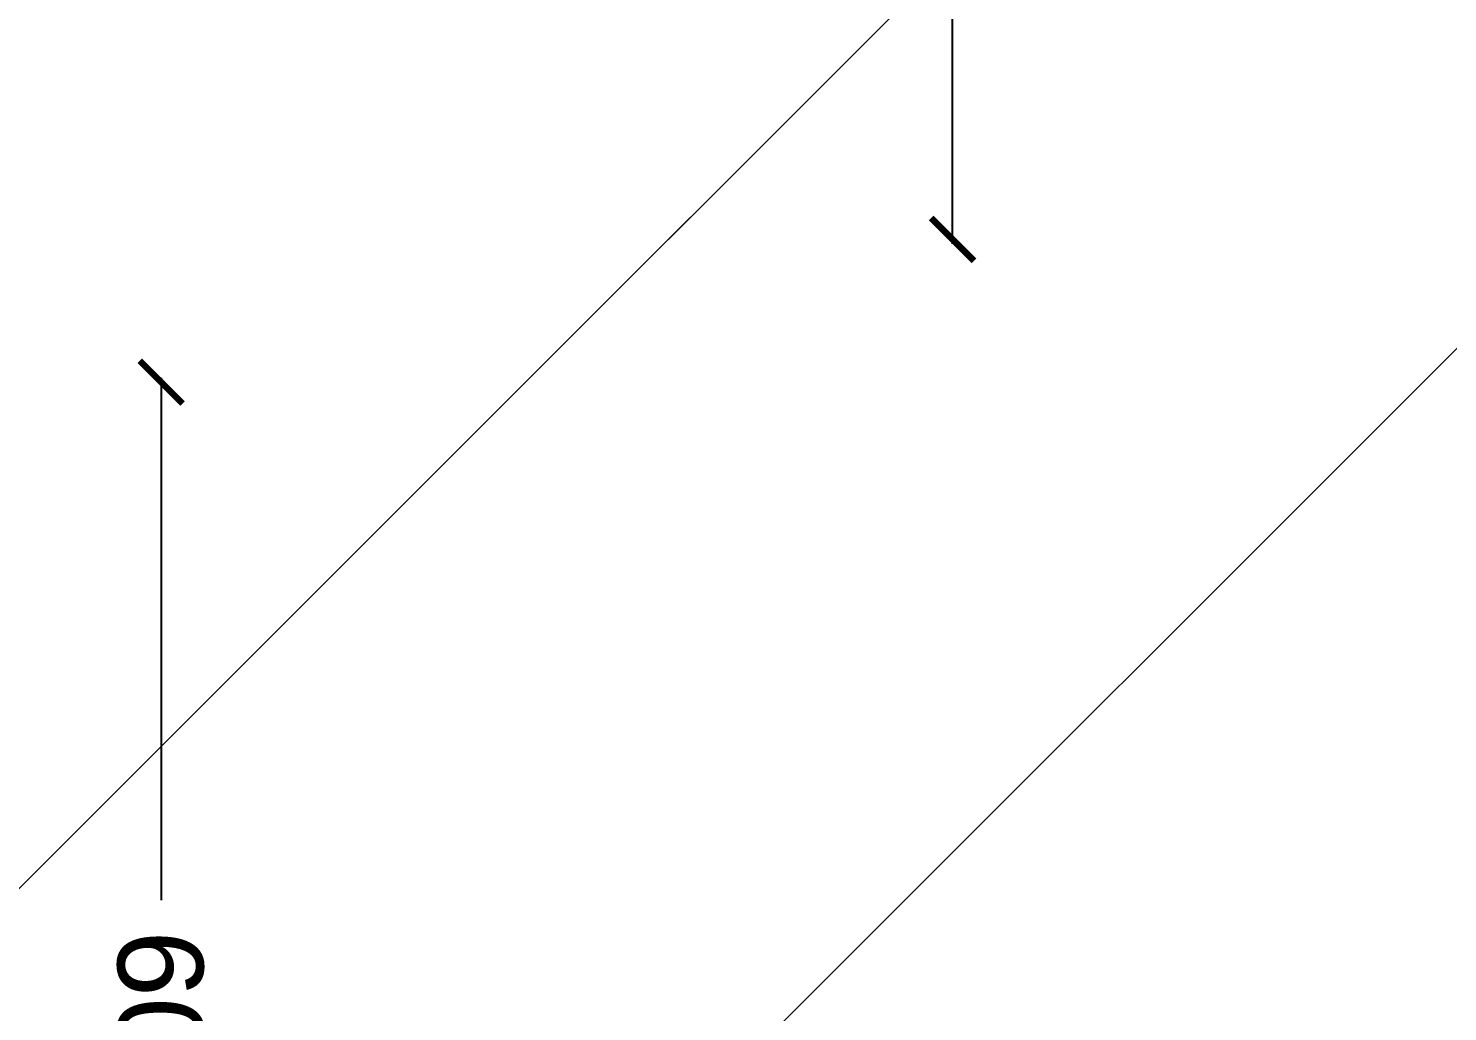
# Model space of a CAD drawing. Header units: millimetres. Extents: x 1464389 to 1998638, y -29162 to 256806.
# Drawn here: x 1720572 to 1721567, y 202593 to 203282 of the extents above; entities that cross this region are included whole.
import ezdxf

# ---------------------------------------------------------------- set-up
doc = ezdxf.new("R2010")
doc.units = ezdxf.units.MM
doc.header["$LTSCALE"] = 15
doc.header["$PDMODE"] = 35
doc.layers.get('0').update_dxf_attribs({"lineweight": 5})
doc.layers.add('dimension', color=1, linetype='Continuous', lineweight=25)
doc.styles.add('ARIAL', font='arial.ttf')
doc.dimstyles.new('SC-25', dxfattribs={"dimtxt": 60, "dimasz": 30, "dimexe": 0, "dimexo": 0, "dimgap": 25, "dimtad": 0, "dimdec": 0, "dimzin": 0, "dimdsep": 46, "dimtxsty": 'ARIAL', "dimblk": 'ARCHTICK', "dimcen": 0.09, "dimdle": 3, "dimclrd": 251, "dimclre": 251, "dimclrt": 1, "dimadec": 0, "dimazin": 0, "dimtfac": 1, "dimtdec": 0, "dimtofl": 0, "dimtmove": 0, "dimatfit": 2, "dimfxl": 100, "dimtolj": 1, "dimtzin": 0, "dimarcsym": 0})
pattern_1 = [(45, (845976.2, -70323.26), (-314.30896, 314.30896), [])]

# ---------------------------------------------------------------- blocks, each defined once
blk = doc.blocks.new('_ArchTick')
at = {"color": 0, "linetype": 'ByBlock', "const_width": 0.15}
blk.add_lwpolyline([(-0.5, -0.5), (0.5, 0.5)], dxfattribs=at)
blk = doc.blocks.new('*D1195')
at = {"color": 251, "lineweight": -2, "ltscale": 0.25, "transparency": 16777216}
for p, q in [((1721219.83, 204691.35), (1721219.83, 204022.77)), ((1721219.83, 204688.35), (1721219.83, 204688.35)), ((1721219.83, 203130.91), (1721219.83, 203799.49)), ((1721219.83, 203133.91), (1721219.83, 203133.91))]:
    blk.add_line(p, q, dxfattribs=at)
at = {"layer": 'Defpoints', "color": 0, "ltscale": 0.25, "transparency": 16777216}
for p in [(1721219.83, 204688.35), (1721219.83, 204688.35), (1721219.83, 203133.91)]:
    blk.add_point(p, dxfattribs=at)
at = {"color": 251, "lineweight": -2, "ltscale": 0.25, "transparency": 16777216, "xscale": 30, "yscale": 30, "zscale": 30}
for p, rotation in [((1721219.83, 204688.35), 90), ((1721219.83, 203133.91), 270)]:
    blk.add_blockref('_ArchTick', p, dxfattribs=dict(at, rotation=rotation))
at = {"color": 1, "ltscale": 0.25, "transparency": 16777216, "insert": (1721219.83, 203911.13), "char_height": 60, "attachment_point": 5, "rotation": 90, "style": 'ARIAL'}
blk.add_mtext('\\A1;1554', dxfattribs=at)
blk = doc.blocks.new('*D947')
at = {"layer": 'Defpoints', "color": 0, "ltscale": 0.25, "transparency": 16777216}
for p in [(1720665.34, 203033.91), (1720665.34, 203033.91), (1720665.34, 202125.05)]:
    blk.add_point(p, dxfattribs=at)
at = {"layer": 'dimension', "color": 251, "lineweight": -2, "ltscale": 0.25, "transparency": 16777216}
for p, q in [((1720665.34, 203036.91), (1720665.34, 202670.82)), ((1720665.34, 203033.91), (1720665.34, 203033.91)), ((1720665.34, 202122.05), (1720665.34, 202488.13)), ((1720665.34, 202125.05), (1720665.34, 202125.05))]:
    blk.add_line(p, q, dxfattribs=at)
at = {"layer": 'dimension', "color": 251, "lineweight": -2, "ltscale": 0.25, "transparency": 16777216, "xscale": 30, "yscale": 30, "zscale": 30}
for p, rotation in [((1720665.34, 203033.91), 90), ((1720665.34, 202125.05), 270)]:
    blk.add_blockref('_ArchTick', p, dxfattribs=dict(at, rotation=rotation))
at = {"layer": 'dimension', "color": 1, "ltscale": 0.25, "transparency": 16777216, "insert": (1720665.34, 202579.48), "char_height": 60, "attachment_point": 5, "rotation": 90, "style": 'ARIAL'}
blk.add_mtext('\\A1;909', dxfattribs=at)

msp = doc.modelspace()

# ---------------------------------------------------------------- hatches: boundary and pattern name
at = {"true_color": 0x636466}
h = msp.add_hatch(dxfattribs=at)
h.set_pattern_fill('ANSI31', color=251, scale=140)
h.set_pattern_definition(pattern_1)
h.paths.add_polyline_path([(1717934.52, 203133.91), (1719465.33, 203133.91), (1719465.33, 209351.68), (1717934.52, 209351.68)])
h.paths.add_polyline_path([(1722374.33, 209351.68), (1720065.33, 209351.68), (1720065.33, 203133.91), (1722374.33, 203133.91)])
h = msp.add_hatch(dxfattribs=at)
h.set_pattern_fill('ANSI31', color=251, scale=140)
h.set_pattern_definition(pattern_1)
edge = h.paths.add_edge_path()
edge.add_arc((1722714.48, 206104.04), 1810, 263.96968, 317.55652, ccw=False)
edge.add_line((1722524.33, 204304.06), (1722524.33, 203033.91))
edge.add_line((1722524.33, 203033.91), (1722374.33, 203149.42))
edge.add_line((1722374.33, 203149.42), (1720174.33, 203149.42))
edge.add_line((1720174.33, 203149.42), (1720065.33, 203033.91))
edge.add_line((1720065.33, 203033.91), (1720065.33, 201215.67))
edge.add_line((1720065.33, 201215.67), (1722374.33, 201215.67))
edge.add_line((1722374.33, 201215.67), (1722374.33, 201913.91))
edge.add_line((1722374.33, 201913.91), (1722454.33, 201913.91))
edge.add_line((1722454.33, 201913.91), (1722454.33, 201947.24))
edge.add_line((1722454.33, 201947.24), (1723519.98, 201947.24))
edge.add_arc((1722454.33, 201900.57), 1066.67, 0, 2.50749, ccw=False)
edge.add_line((1723521, 201900.57), (1722507.67, 201900.57))
edge.add_line((1722507.67, 201900.57), (1722507.67, 201833.91))
edge.add_line((1722507.67, 201833.91), (1724050.16, 201833.91))
edge.add_line((1724050.16, 201833.91), (1724050.16, 204882.54))

# ---------------------------------------------------------------- dimensions: what is measured, and where the dimension line sits
at = {"ltscale": 0.25}
dim = msp.add_linear_dim(base=(1721219.83, 204688.35), p1=(1721219.83, 203133.91), p2=(1721219.83, 204688.35), angle=90, dimstyle='SC-25', dxfattribs=at)
dim.commit()
dim.dimension.update_dxf_attribs({"geometry": '*D1195', "text_midpoint": (1721219.83, 203911.13)})
at = {"layer": 'dimension', "ltscale": 0.25}
dim = msp.add_linear_dim(base=(1720665.34, 203033.91), p1=(1720665.34, 202125.05), p2=(1720665.34, 203033.91), angle=90, dimstyle='SC-25', dxfattribs=at)
dim.commit()
dim.dimension.update_dxf_attribs({"geometry": '*D947', "text_midpoint": (1720665.34, 202579.48)})

doc.saveas('drawing.dxf')
